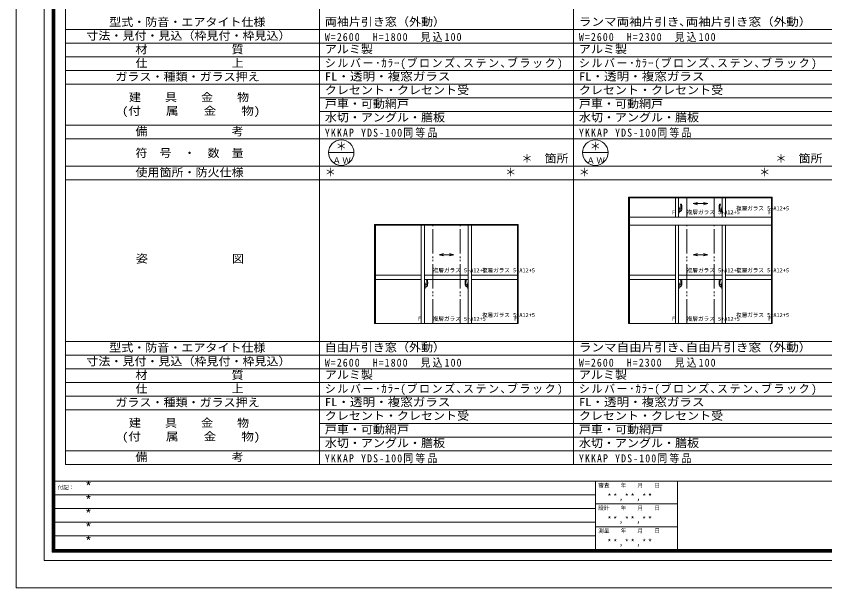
# Model space of a CAD drawing. Units: millimetres, scale not verified. Extents: x -14850 to 14850, y -10500 to 10500.
# Drawn here: x -14850 to -49, y -10500 to -47 of the extents above; entities that cross this region are included whole.
import ezdxf
from ezdxf.enums import TextEntityAlignment as Align

# ---------------------------------------------------------------- set-up
doc = ezdxf.new("R2010")
doc.units = ezdxf.units.MM
doc.header["$LTSCALE"] = 50
doc.linetypes.add('DOUBLE_CHAIN2', pattern=[12.8, 9, -1, 0.6, -0.6, 0.6, -1])
doc.layers.add('0-0_0', color=7, linetype='Continuous')
for name, color, linetype, lineweight in [('0-1_USER1', 7, 'Continuous', 9), ('0-2_YKK_ZWAK', 4, 'Continuous', 9), ('0-3_YKK_11', 3, 'Continuous', 9)]:
    doc.layers.add(name, color=color, linetype=linetype, lineweight=lineweight)
doc.styles.add('ＭＳ ゴシック', font='')
doc.styles.get('ＭＳ ゴシック').set_extended_font_data('MS Gothic')

msp = doc.modelspace()

# ---------------------------------------------------------------- linework, layer by layer
at = {"layer": '0-1_USER1'}
for p, q in [((-14850, -10500), (-14850, 10500)), ((-14340.23, -9999.25), (-14340.23, 9987.41)), ((-14190.23, -9849.81), (-14190.23, 9837.97)), ((-14177.82, -9837.41), (-14177.82, 9825.57)), ((-14164.85, -9825), (-14164.85, 9812.59)), ((-14152.44, -9812.03), (-14152.44, 9799.62)), ((-14140.04, -9799.06), (-14140.04, 9787.22)), ((-13949.96, -8247.06), (-13949.96, 9617.94)), ((-9299.96, -8247.06), (-9299.96, 9617.94)), ((-4649.96, -8247.06), (-4649.96, 9617.94)), ((-13949.96, -292.06), (13950.04, -292.06)), ((-13949.96, -542.06), (13950.04, -542.06)), ((-13949.96, -792.06), (13950.04, -792.06)), ((-13949.96, -1042.06), (13950.04, -1042.06)), ((-13949.96, -1292.06), (13950.04, -1292.06)), ((-9299.96, -1542.06), (13950.04, -1542.06)), ((-9299.96, -1792.06), (13950.04, -1792.06)), ((-13949.96, -2042.06), (13950.04, -2042.06)), ((-13949.96, -2292.06), (13950.04, -2292.06)), ((-9133.29, -2542.06), (-8666.63, -2542.06)), ((-4483.29, -2542.06), (-4016.63, -2542.06)), ((-13949.96, -2792.06), (13950.04, -2792.06)), ((-13949.96, -3042.06), (13950.04, -3042.06)), ((-13949.96, -5997.06), (13950.04, -5997.06)), ((-13949.96, -6247.06), (13950.04, -6247.06)), ((-13949.96, -6497.06), (13950.04, -6497.06)), ((-13949.96, -6747.06), (13950.04, -6747.06)), ((-13949.96, -6997.06), (13950.04, -6997.06)), ((-13949.96, -7247.06), (13950.04, -7247.06)), ((-9299.96, -7497.06), (13950.04, -7497.06)), ((-9299.96, -7747.06), (13950.04, -7747.06)), ((-13949.96, -7997.06), (13950.04, -7997.06)), ((-13949.96, -8247.06), (13950.04, -8247.06)), ((-14190.23, -8550.56), (14190.23, -8550.56)), ((-4245.68, -8550.56), (-4245.68, -9849.81)), ((-2746.8, -8550.56), (-2746.8, -9849.81)), ((-4245.68, -8798.68), (-14190.23, -8798.68)), ((-2746.8, -8965.6), (-4245.68, -8965.6)), ((-4245.68, -9049.62), (-14190.23, -9049.62)), ((-4245.68, -9299.44), (-14190.23, -9299.44)), ((-2746.8, -9382.33), (-4245.68, -9382.33)), ((-4245.68, -9549.25), (-14190.23, -9549.25)), ((14190.23, -9849.81), (-14190.23, -9849.81)), ((14177.82, -9837.41), (-14177.82, -9837.41)), ((14165.42, -9825), (-14164.85, -9825)), ((14152.45, -9812.03), (-14152.44, -9812.03)), ((14140.04, -9799.06), (-14140.04, -9799.06)), ((14340.79, -9999.25), (-14340.23, -9999.25)), ((-14850, -10500), (14850, -10500))]:
    msp.add_line(p, q, dxfattribs=at)
for centre in [(-8899.96, -2542.06), (-4249.96, -2542.06)]:
    msp.add_circle(centre, 233.33, dxfattribs=at)
at = {"layer": '0-2_YKK_ZWAK'}
for p, q in [((-1009.96, -3354.56), (-3639.96, -3354.56)), ((-3639.96, -3354.56), (-3639.96, -5669.56)), ((-1024.96, -3369.56), (-3624.96, -3369.56)), ((-3624.96, -3369.56), (-2784.96, -3369.56)), ((-2784.96, -3719.56), (-2784.96, -3369.56)), ((-1924.96, -3369.56), (-2724.96, -3369.56)), ((-2724.96, -3719.56), (-2724.96, -3369.56)), ((-1924.96, -3719.56), (-1924.96, -3369.56)), ((-1024.96, -3369.56), (-1864.96, -3369.56)), ((-1864.96, -3719.56), (-1864.96, -3369.56)), ((-1024.96, -3719.56), (-1024.96, -3369.56)), ((-1024.96, -3719.56), (-1024.96, -3369.56)), ((-1009.96, -5669.56), (-1009.96, -3354.56)), ((-2458.29, -3474.56), (-2381.02, -3453.86)), ((-2191.63, -3474.56), (-2458.29, -3474.56)), ((-2458.29, -3474.56), (-2381.02, -3495.27)), ((-2191.63, -3474.56), (-2268.9, -3453.86)), ((-2191.63, -3474.56), (-2268.9, -3495.27)), ((-2784.96, -3719.56), (-3624.96, -3719.56)), ((-3624.96, -3719.56), (-3624.96, -3869.56)), ((-2724.96, -3719.56), (-1924.96, -3719.56)), ((-1864.96, -3719.56), (-1024.96, -3719.56)), ((-1024.96, -3869.56), (-1024.96, -3719.56)), ((-5659.96, -3854.56), (-8289.96, -3854.56)), ((-8289.96, -3854.56), (-8289.96, -5669.56)), ((-5674.96, -3869.56), (-8274.96, -3869.56)), ((-8274.96, -3869.56), (-7434.96, -3869.56)), ((-7434.96, -5669.56), (-7434.96, -3869.56)), ((-6574.96, -3869.56), (-7374.96, -3869.56)), ((-7374.96, -5669.56), (-7374.96, -3869.56)), ((-6574.96, -5669.56), (-6574.96, -3869.56)), ((-6514.96, -5669.56), (-6514.96, -3869.56)), ((-5674.96, -3869.56), (-6514.96, -3869.56)), ((-5674.96, -5669.56), (-5674.96, -3869.56)), ((-5674.96, -5669.56), (-5674.96, -3869.56)), ((-5659.96, -5669.56), (-5659.96, -3854.56)), ((-3624.96, -3869.56), (-2784.96, -3869.56)), ((-2784.96, -5669.56), (-2784.96, -3869.56)), ((-1924.96, -3869.56), (-2724.96, -3869.56)), ((-2724.96, -5669.56), (-2724.96, -3869.56)), ((-1924.96, -5669.56), (-1924.96, -3869.56)), ((-1864.96, -5669.56), (-1864.96, -3869.56)), ((-1024.96, -3869.56), (-1864.96, -3869.56)), ((-1024.96, -5669.56), (-1024.96, -3869.56)), ((-1024.96, -5669.56), (-1024.96, -3869.56)), ((-7108.29, -4409.56), (-7031.02, -4388.86)), ((-6841.63, -4409.56), (-7108.29, -4409.56)), ((-7108.29, -4409.56), (-7031.02, -4430.27)), ((-6841.63, -4409.56), (-6918.9, -4388.86)), ((-6841.63, -4409.56), (-6918.9, -4430.27)), ((-2458.29, -4409.56), (-2381.02, -4388.86)), ((-2191.63, -4409.56), (-2458.29, -4409.56)), ((-2458.29, -4409.56), (-2381.02, -4430.27)), ((-2191.63, -4409.56), (-2268.9, -4388.86)), ((-2191.63, -4409.56), (-2268.9, -4430.27)), ((-8274.96, -4782.56), (-7434.96, -4782.56)), ((-8274.96, -4862.56), (-7434.96, -4862.56)), ((-7374.96, -4782.56), (-6574.96, -4782.56)), ((-7374.96, -4862.56), (-6574.96, -4862.56)), ((-5674.96, -4782.56), (-6514.96, -4782.56)), ((-5674.96, -4862.56), (-6514.96, -4862.56)), ((-3624.96, -4782.56), (-2784.96, -4782.56)), ((-3624.96, -4862.56), (-2784.96, -4862.56)), ((-2724.96, -4782.56), (-1924.96, -4782.56)), ((-2724.96, -4862.56), (-1924.96, -4862.56)), ((-1024.96, -4782.56), (-1864.96, -4782.56)), ((-1024.96, -4862.56), (-1864.96, -4862.56)), ((-8289.96, -5669.56), (-5659.96, -5669.56)), ((-8274.96, -5669.56), (-5674.96, -5669.56)), ((-7434.96, -5669.56), (-8274.96, -5669.56)), ((-7374.96, -5669.56), (-6574.96, -5669.56)), ((-6514.96, -5669.56), (-5674.96, -5669.56)), ((-3639.96, -5669.56), (-1009.96, -5669.56)), ((-3624.96, -5669.56), (-1024.96, -5669.56)), ((-2784.96, -5669.56), (-3624.96, -5669.56)), ((-2724.96, -5669.56), (-1924.96, -5669.56)), ((-1864.96, -5669.56), (-1024.96, -5669.56))]:
    msp.add_line(p, q, dxfattribs=at)
at = {"layer": '0-2_YKK_ZWAK', "linetype": 'DOUBLE_CHAIN2'}
for p, q in [((-2574.96, -3719.56), (-2574.96, -3369.56)), ((-2074.96, -3719.56), (-2074.96, -3369.56)), ((-7224.96, -5669.56), (-7224.96, -3869.56)), ((-6724.96, -5669.56), (-6724.96, -3869.56)), ((-2574.96, -5669.56), (-2574.96, -3869.56)), ((-2074.96, -5669.56), (-2074.96, -3869.56))]:
    msp.add_line(p, q, dxfattribs=at)
at = {"layer": '0-2_YKK_ZWAK'}
for points in [[(-3624.96, -3369.56), (-3624.96, -3719.56), (-3624.96, -3369.56)], [(-1024.96, -3719.56), (-3624.96, -3719.56), (-1024.96, -3719.56)], [(-8274.96, -3869.56), (-8274.96, -5669.56), (-8274.96, -3869.56)], [(-1024.96, -3869.56), (-3624.96, -3869.56), (-1024.96, -3869.56)], [(-3624.96, -3869.56), (-3624.96, -5669.56), (-3624.96, -3869.56)]]:
    msp.add_lwpolyline(points, dxfattribs=at)
at = {"layer": '0-3_YKK_11'}
for p, q in [((-2724.96, -3534.56), (-2718.96, -3534.56)), ((-2724.96, -3534.56), (-2724.96, -3654.56)), ((-2714.46, -3552.06), (-2718.96, -3534.56)), ((-2714.46, -3552.06), (-2712.46, -3569.56)), ((-2671.46, -3484.56), (-2689.3, -3486.97)), ((-1978.46, -3484.56), (-1960.62, -3486.97)), ((-1935.46, -3552.06), (-1937.46, -3569.56)), ((-1935.46, -3552.06), (-1930.96, -3534.56)), ((-1924.96, -3534.56), (-1930.96, -3534.56)), ((-1924.96, -3534.56), (-1924.96, -3654.56)), ((-2724.96, -3654.56), (-2718.96, -3654.56)), ((-2714.46, -3637.06), (-2718.96, -3654.56)), ((-2714.46, -3637.06), (-2712.46, -3619.56)), ((-2704.46, -3571.56), (-2712.46, -3569.56)), ((-2704.46, -3617.56), (-2712.46, -3619.56)), ((-2704.46, -3571.56), (-2704.46, -3619.56)), ((-2704.46, -3578.56), (-2683.46, -3578.56)), ((-2704.46, -3607.56), (-2671.46, -3603.56)), ((-2702.46, -3619.56), (-2704.46, -3619.56)), ((-2703.46, -3619.56), (-2702.46, -3619.56)), ((-2701.46, -3578.56), (-2701.46, -3607.2)), ((-2692.46, -3606.11), (-2692.46, -3609.56)), ((-1945.46, -3607.56), (-1978.46, -3603.56)), ((-1945.46, -3578.56), (-1966.46, -3578.56)), ((-1957.46, -3606.11), (-1957.46, -3609.56)), ((-1948.46, -3578.56), (-1948.46, -3607.2)), ((-1947.46, -3619.56), (-1945.46, -3619.56)), ((-1946.46, -3619.56), (-1947.46, -3619.56)), ((-1945.46, -3571.56), (-1937.46, -3569.56)), ((-1945.46, -3571.56), (-1945.46, -3619.56)), ((-1945.46, -3617.56), (-1937.46, -3619.56)), ((-1935.46, -3637.06), (-1937.46, -3619.56)), ((-1935.46, -3637.06), (-1930.96, -3654.56)), ((-1924.96, -3654.56), (-1930.96, -3654.56)), ((-7321.46, -4864.56), (-7339.3, -4866.97)), ((-6628.46, -4864.56), (-6610.62, -4866.97)), ((-2671.46, -4864.56), (-2689.3, -4866.97)), ((-1978.46, -4864.56), (-1960.62, -4866.97)), ((-7374.96, -4914.56), (-7374.96, -5034.56)), ((-7374.96, -4914.56), (-7368.96, -4914.56)), ((-7364.46, -4932.06), (-7368.96, -4914.56)), ((-7364.46, -5017.06), (-7368.96, -5034.56)), ((-7364.46, -4932.06), (-7362.46, -4949.56)), ((-7364.46, -5017.06), (-7362.46, -4999.56)), ((-7354.46, -4951.56), (-7362.46, -4949.56)), ((-7354.46, -4997.56), (-7362.46, -4999.56)), ((-7354.46, -4951.56), (-7354.46, -4999.56)), ((-7354.46, -4958.56), (-7333.46, -4958.56)), ((-7354.46, -4987.56), (-7321.46, -4983.56)), ((-7352.46, -4999.56), (-7354.46, -4999.56)), ((-7353.46, -4999.56), (-7352.46, -4999.56)), ((-7351.46, -4958.56), (-7351.46, -4987.2)), ((-7342.46, -4986.11), (-7342.46, -4989.56)), ((-6595.46, -4987.56), (-6628.46, -4983.56)), ((-6595.46, -4958.56), (-6616.46, -4958.56)), ((-6607.46, -4986.11), (-6607.46, -4989.56)), ((-6598.46, -4958.56), (-6598.46, -4987.2)), ((-6597.46, -4999.56), (-6595.46, -4999.56)), ((-6596.46, -4999.56), (-6597.46, -4999.56)), ((-6595.46, -4951.56), (-6587.46, -4949.56)), ((-6595.46, -4951.56), (-6595.46, -4999.56)), ((-6595.46, -4997.56), (-6587.46, -4999.56)), ((-6585.46, -4932.06), (-6587.46, -4949.56)), ((-6585.46, -5017.06), (-6587.46, -4999.56)), ((-6585.46, -4932.06), (-6580.96, -4914.56)), ((-6585.46, -5017.06), (-6580.96, -5034.56)), ((-6574.96, -4914.56), (-6580.96, -4914.56)), ((-6574.96, -4914.56), (-6574.96, -5034.56)), ((-2724.96, -4914.56), (-2724.96, -5034.56)), ((-2724.96, -4914.56), (-2718.96, -4914.56)), ((-2714.46, -4932.06), (-2718.96, -4914.56)), ((-2714.46, -5017.06), (-2718.96, -5034.56)), ((-2714.46, -4932.06), (-2712.46, -4949.56)), ((-2714.46, -5017.06), (-2712.46, -4999.56)), ((-2704.46, -4951.56), (-2712.46, -4949.56)), ((-2704.46, -4997.56), (-2712.46, -4999.56)), ((-2704.46, -4951.56), (-2704.46, -4999.56)), ((-2704.46, -4958.56), (-2683.46, -4958.56)), ((-2704.46, -4987.56), (-2671.46, -4983.56)), ((-2702.46, -4999.56), (-2704.46, -4999.56)), ((-2703.46, -4999.56), (-2702.46, -4999.56)), ((-2701.46, -4958.56), (-2701.46, -4987.2)), ((-2692.46, -4986.11), (-2692.46, -4989.56)), ((-1945.46, -4987.56), (-1978.46, -4983.56)), ((-1945.46, -4958.56), (-1966.46, -4958.56)), ((-1957.46, -4986.11), (-1957.46, -4989.56)), ((-1948.46, -4958.56), (-1948.46, -4987.2)), ((-1947.46, -4999.56), (-1945.46, -4999.56)), ((-1946.46, -4999.56), (-1947.46, -4999.56)), ((-1945.46, -4951.56), (-1937.46, -4949.56)), ((-1945.46, -4951.56), (-1945.46, -4999.56)), ((-1945.46, -4997.56), (-1937.46, -4999.56)), ((-1935.46, -4932.06), (-1937.46, -4949.56)), ((-1935.46, -5017.06), (-1937.46, -4999.56)), ((-1935.46, -4932.06), (-1930.96, -4914.56)), ((-1935.46, -5017.06), (-1930.96, -5034.56)), ((-1924.96, -4914.56), (-1930.96, -4914.56)), ((-1924.96, -4914.56), (-1924.96, -5034.56)), ((-7374.96, -5034.56), (-7368.96, -5034.56)), ((-6574.96, -5034.56), (-6580.96, -5034.56)), ((-2724.96, -5034.56), (-2718.96, -5034.56)), ((-1924.96, -5034.56), (-1930.96, -5034.56))]:
    msp.add_line(p, q, dxfattribs=at)
for centre, radius, start, end in [((-2947.06, -3549.38), 265.21, 353.68326, 13.61098), ((-3111.99, -3544.06), 444.53, 352.30794, 7.69205), ((-1537.93, -3544.06), 444.53, 172.30794, 187.69205), ((-1702.86, -3549.38), 265.21, 166.38901, 186.31673), ((-2702.46, -3609.56), 10, 270, 0), ((-1947.46, -3609.56), 10, 180, 270), ((-7597.06, -4929.38), 265.21, 353.68326, 13.61098), ((-7761.99, -4924.06), 444.53, 352.30794, 7.69205), ((-6187.93, -4924.06), 444.53, 172.30794, 187.69205), ((-6352.86, -4929.38), 265.21, 166.38901, 186.31673), ((-2947.06, -4929.38), 265.21, 353.68326, 13.61098), ((-3111.99, -4924.06), 444.53, 352.30794, 7.69205), ((-1537.93, -4924.06), 444.53, 172.30794, 187.69205), ((-1702.86, -4929.38), 265.21, 166.38901, 186.31673), ((-7352.46, -4989.56), 10, 270, 0), ((-6597.46, -4989.56), 10, 180, 270), ((-2702.46, -4989.56), 10, 270, 0), ((-1947.46, -4989.56), 10, 180, 270)]:
    msp.add_arc(centre, radius, start, end, dxfattribs=at)

# ---------------------------------------------------------------- texts
at = {"layer": '0-0_0', "style": 'ＭＳ ゴシック'}
for s, width, p in [('両袖片引き窓（外動）', 1.1, (-9199.96, -267.06)), ('ランマ両袖片引き､両袖片引き窓（外動）', 1.15, (-4549.96, -267.06)), ('アルミ製', 1.1, (-9199.96, -767.06)), ('アルミ製', 1.1, (-4549.96, -767.06)), ('FL・透明・複窓ガラス', 1.15, (-9199.96, -1267.06)), ('FL・透明・複窓ガラス', 1.15, (-4549.96, -1267.06)), ('クレセント・クレセント受', 1.1, (-9199.96, -1517.06)), ('クレセント・クレセント受', 1.1, (-4549.96, -1517.06)), ('戸車・可動網戸', 1.1, (-9199.96, -1767.06)), ('戸車・可動網戸', 1.1, (-4549.96, -1767.06)), ('水切・アングル・膳板', 1.1, (-9199.96, -2017.06)), ('水切・アングル・膳板', 1.1, (-4549.96, -2017.06)), ('自由片引き窓（外動）', 1.1, (-9199.96, -6222.06)), ('ランマ自由片引き､自由片引き窓（外動）', 1.15, (-4549.96, -6222.06)), ('アルミ製', 1.1, (-9199.96, -6722.06)), ('アルミ製', 1.1, (-4549.96, -6722.06)), ('FL・透明・複窓ガラス', 1.15, (-9199.96, -7222.06)), ('FL・透明・複窓ガラス', 1.15, (-4549.96, -7222.06)), ('クレセント・クレセント受', 1.1, (-9199.96, -7472.06)), ('クレセント・クレセント受', 1.1, (-4549.96, -7472.06)), ('戸車・可動網戸', 1.1, (-9199.96, -7722.06)), ('戸車・可動網戸', 1.1, (-4549.96, -7722.06)), ('水切・アングル・膳板', 1.1, (-9199.96, -7972.06)), ('水切・アングル・膳板', 1.1, (-4549.96, -7972.06))]:
    msp.add_text(s, height=146.6, dxfattribs=dict(at, width=width)).set_placement(p, align=Align.BOTTOM_LEFT)
for p in [(-8999.96, -2542.06), (-8999.96, -2542.06), (-4349.96, -2542.06), (-5599.96, -2767.06), (-949.96, -2767.06), (-9199.96, -3017.06), (-5899.96, -3017.06), (-4549.96, -3017.06), (-1249.96, -3017.06)]:
    msp.add_text('＊', height=146.6, dxfattribs=at).set_placement(p, align=Align.BOTTOM_LEFT)
at = {"layer": '0-0_0', "char_height": 146.6, "attachment_point": 7, "style": 'ＭＳ ゴシック'}
for s, insert in [('\\T1.22;\\W0.9;W=2600\u3000H=1800\u3000見込100', (-9199.96, -517.06)), ('\\T1.22;\\W0.9;W=2600\u3000H=2300\u3000見込100', (-4549.96, -517.06)), ('\\T1.15;シルバー･ｶﾗｰ(ブロンズ､ステン､ブラック)', (-9199.96, -1017.06)), ('\\T1.15;シルバー･ｶﾗｰ(ブロンズ､ステン､ブラック)', (-4549.96, -1017.06)), ('\\T1.23;\\W0.9;YKKAP\\~YDS-100同等品', (-9199.96, -2267.06)), ('\\T1.23;\\W0.9;YKKAP\\~YDS-100同等品', (-4549.96, -2267.06)), ('\\T1.22;\\W0.9;W=2600\u3000H=1800\u3000見込100', (-9199.96, -6472.06)), ('\\T1.22;\\W0.9;W=2600\u3000H=2300\u3000見込100', (-4549.96, -6472.06)), ('\\T1.15;シルバー･ｶﾗｰ(ブロンズ､ステン､ブラック)', (-9199.96, -6972.06)), ('\\T1.15;シルバー･ｶﾗｰ(ブロンズ､ステン､ブラック)', (-4549.96, -6972.06)), ('\\T1.23;\\W0.9;YKKAP\\~YDS-100同等品', (-9199.96, -8222.06)), ('\\T1.23;\\W0.9;YKKAP\\~YDS-100同等品', (-4549.96, -8222.06))]:
    msp.add_mtext(s, dxfattribs=dict(at, insert=insert))
at = {"layer": '0-1_USER1', "style": 'ＭＳ ゴシック'}
for s, width, p in [('型式・防音・エアタイト仕様', 1.1, (-13146.33, -272.06)), ('寸法・見付・見込（枠見付・枠見込）', 1.1, (-13566.33, -522.06)), ('材\u3000\u3000\u3000\u3000\u3000\u3000\u3000質', 1.1, (-12666.33, -772.06)), ('仕\u3000\u3000\u3000\u3000\u3000\u3000\u3000上', 1.1, (-12666.33, -1022.06)), ('ガラス・種類・ガラス押え', 1.1, (-13033, -1272.06)), ('建\u3000\u3000具\u3000\u3000金\u3000\u3000物', 1.1, (-12786.33, -1647.06)), ('(付\u3000\u3000属\u3000\u3000金\u3000\u3000物)', 1.15, (-12913, -1897.06)), ('備\u3000\u3000\u3000\u3000\u3000\u3000\u3000考', 1.1, (-12666.33, -2272.06)), ('符\u3000号\u3000・\u3000数\u3000量', 1.1, (-12666.33, -2667.06)), ('箇所', 1.1, (-5179.96, -2767.06)), ('箇所', 1.1, (-529.96, -2767.06)), ('使用箇所・防火仕様', 1.1, (-12666.33, -3022.06)), ('姿\u3000\u3000\u3000\u3000\u3000\u3000\u3000図', 1.1, (-12659.66, -4599.56)), ('型式・防音・エアタイト仕様', 1.1, (-13146.33, -6227.06)), ('寸法・見付・見込（枠見付・枠見込）', 1.1, (-13566.33, -6477.06)), ('材\u3000\u3000\u3000\u3000\u3000\u3000\u3000質', 1.1, (-12666.33, -6727.06)), ('仕\u3000\u3000\u3000\u3000\u3000\u3000\u3000上', 1.1, (-12666.33, -6977.06)), ('ガラス・種類・ガラス押え', 1.1, (-13033, -7227.06)), ('建\u3000\u3000具\u3000\u3000金\u3000\u3000物', 1.1, (-12786.33, -7602.06)), ('(付\u3000\u3000属\u3000\u3000金\u3000\u3000物)', 1.15, (-12913, -7852.06)), ('備\u3000\u3000\u3000\u3000\u3000\u3000\u3000考', 1.1, (-12666.33, -8227.06))]:
    msp.add_text(s, height=146.6, dxfattribs=dict(at, width=width)).set_placement(p, align=Align.BOTTOM_LEFT)
at = {"layer": '0-1_USER1', "color": 3, "style": 'ＭＳ ゴシック'}
for p in [(-13590.04, -8798.68), (-13590.04, -9049.62), (-13590.04, -9299.62), (-13590.04, -9550.38), (-13590.04, -9800.38)]:
    msp.add_text('*', height=183.3, dxfattribs=at).set_placement(p, align=Align.BOTTOM_LEFT)
at = {"layer": '0-1_USER1', "color": 4, "style": 'ＭＳ ゴシック'}
for s, p in [('審査\u3000\u3000年\u3000\u3000月\u3000\u3000日', (-4195.68, -8683.68)), ('付記：', (-14090.04, -8723.68)), ('設計\u3000\u3000年\u3000\u3000月\u3000\u3000日', (-4195.68, -9098.72)), ('測量\u3000\u3000年\u3000\u3000月\u3000\u3000日', (-4195.68, -9515.45))]:
    msp.add_text(s, height=73.31, dxfattribs=at).set_placement(p, align=Align.BOTTOM_LEFT)
at = {"layer": '0-1_USER1', "char_height": 110, "attachment_point": 7, "style": 'ＭＳ ゴシック'}
for s, insert in [('\\T1.17;ＡＷ', (-9059.96, -2742.06)), ('\\T1.17;ＡＷ', (-4409.96, -2742.06)), ('\\T1.39;\\W0.85;**,**,**', (-4029.7, -8916.54)), ('\\T1.39;\\W0.85;**,**,**', (-4029.7, -9333.27)), ('\\T1.39;\\W0.85;**,**,**', (-4029.7, -9750))]:
    msp.add_mtext(s, dxfattribs=dict(at, insert=insert))
at = {"layer": '0-2_YKK_ZWAK', "style": 'ＭＳ ゴシック'}
for s, p in [('複層ガラス 5+A12+5', (-1675.76, -3619.56)), ('F', (-2846.96, -3689.56)), ('複層ガラス 5+A12+5', (-2575.76, -3689.56)), ('F', (-1086.96, -3689.56)), ('複層ガラス 5+A12+5', (-7225.76, -4752.56)), ('複層ガラス 5+A12+5', (-6325.76, -4752.56)), ('複層ガラス 5+A12+5', (-2575.76, -4752.56)), ('複層ガラス 5+A12+5', (-1675.76, -4752.56)), ('複層ガラス 5+A12+5', (-6325.76, -5569.56)), ('複層ガラス 5+A12+5', (-1675.76, -5569.56)), ('F', (-7496.96, -5639.56)), ('複層ガラス 5+A12+5', (-7225.76, -5639.56)), ('F', (-5736.96, -5639.56)), ('F', (-2846.96, -5639.56)), ('複層ガラス 5+A12+5', (-2575.76, -5639.56)), ('F', (-1086.96, -5639.56))]:
    msp.add_text(s, height=73.31, dxfattribs=at).set_placement(p, align=Align.BOTTOM_LEFT)

doc.saveas('drawing.dxf')
